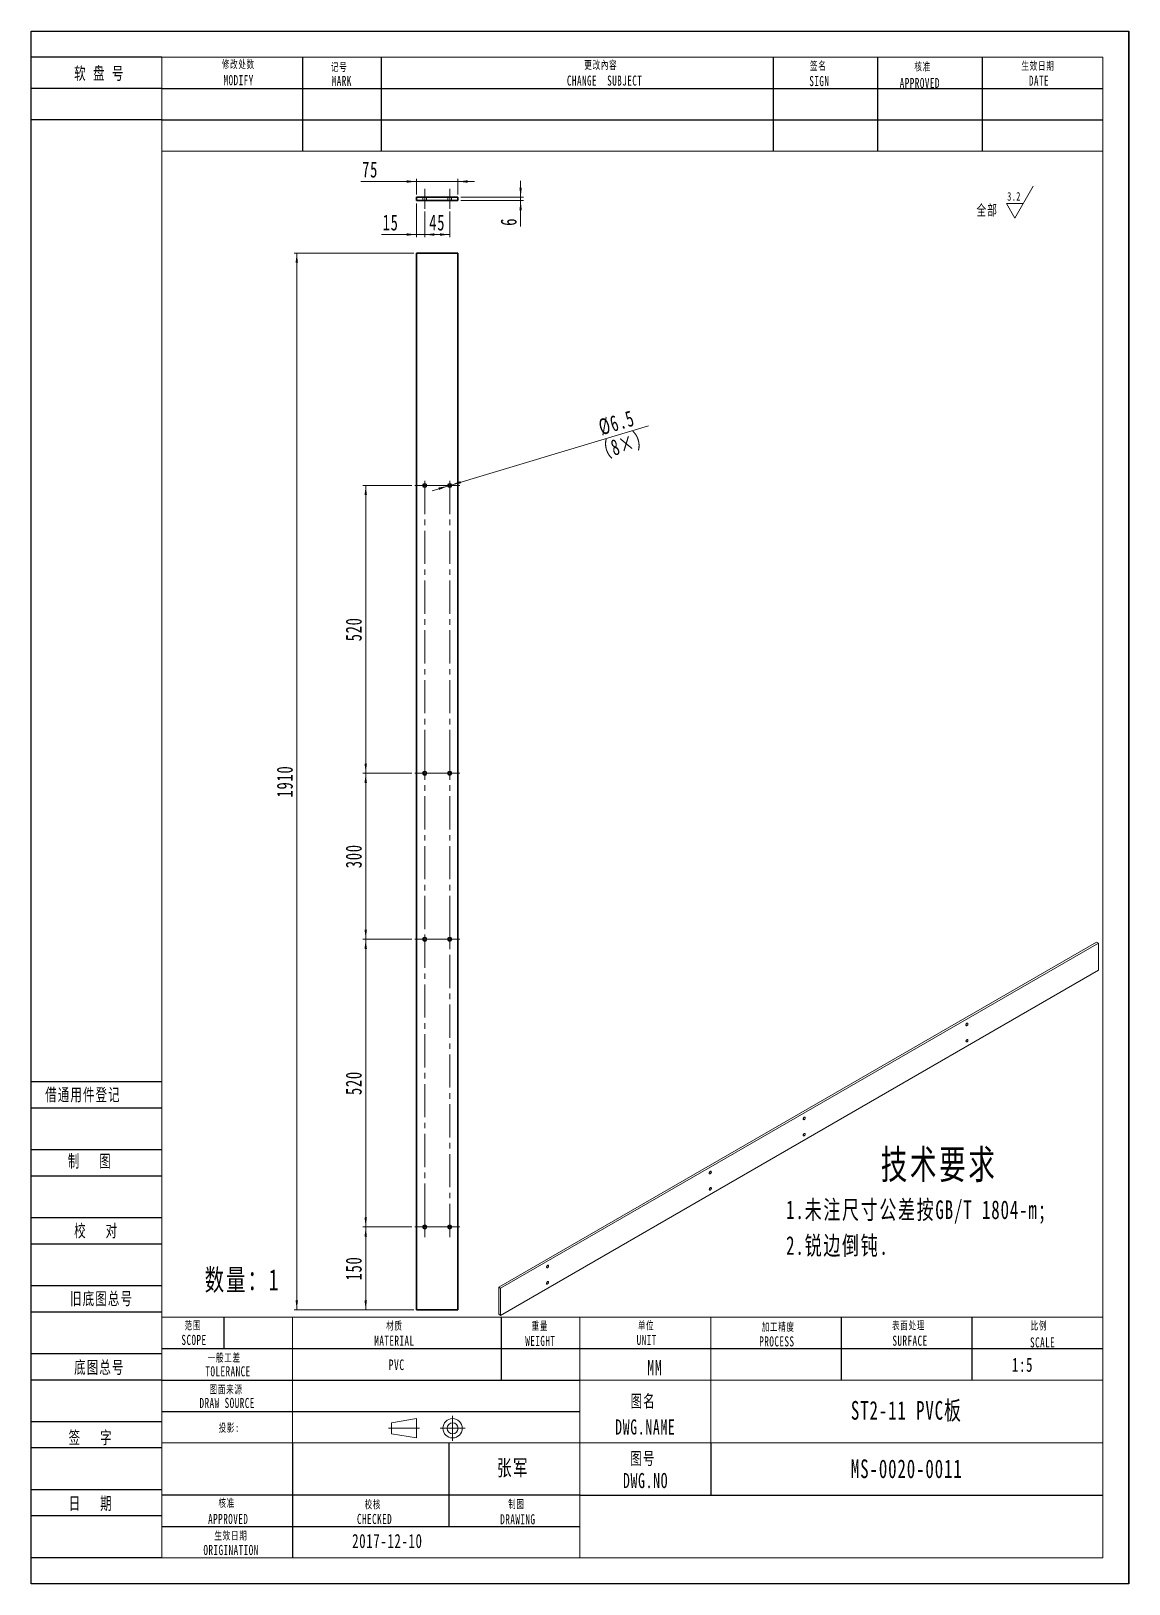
# Model space of a CAD drawing. Header units: millimetres. Extents: x 0 to 7581, y 0 to 561.
# Drawn here: x 3524 to 3920, y 0 to 561 of the extents above; entities that cross this region are included whole.
import ezdxf

# ---------------------------------------------------------------- set-up
doc = ezdxf.new("R2010")
doc.units = ezdxf.units.MM
doc.linetypes.add('点画线', pattern=[18, 12, -2, 2, -2])
doc.linetypes.add('虚线', pattern=[2, 1, -1])
doc.layers.get('0').update_dxf_attribs({"lineweight": 35})
for name, color, linetype, lineweight in [('ACAD0', 7, 'Continuous', 0), ('ACADA-定位3-标高', 171, 'Continuous', 0), ('ACADA-构件3-柱砼', 9, 'Continuous', 0), ('ACADA-构件8-屋面', 7, 'Continuous', 0), ('EB0', 7, 'Continuous', 35), ('中心线层', 1, '点画线', 18), ('尺寸线层', 3, 'Continuous', 18), ('虚线层', 6, '虚线', 18)]:
    doc.layers.add(name, color=color, linetype=linetype, lineweight=lineweight)
doc.styles.add('标准', font='', dxfattribs={"width": 0.667})
doc.styles.get('标准').set_extended_font_data('宋体')
doc.dimstyles.new('标准', dxfattribs={"dimtxt": 5.779688, "dimasz": 3.5, "dimexe": 1, "dimexo": 1, "dimgap": 1.209086, "dimtad": 1, "dimdsep": 46, "dimtxsty": '标准', "dimblk": '_CAXARROW', "dimcen": 0, "dimdle": 6, "dimazin": 2, "dimtfac": 0.707107, "dimtdec": 3, "dimtmove": 0, "dimatfit": 3, "dimfxl": 1, "dimfrac": 2, "dimtolj": 1, "dimlwd": 18, "dimarcsym": 0})

# ---------------------------------------------------------------- blocks, each defined once
blk = doc.blocks.new('*X18')
at = {"layer": '尺寸线层', "linetype": 'Continuous', "lineweight": 18}
for p, q in [((6.49, -1.41), (13.14, 10.09)), ((3.48, 3.82), (9.51, 3.82)), ((6.49, -1.41), (3.48, 3.82))]:
    blk.add_line(p, q, dxfattribs=at)
at = {"layer": '尺寸线层', "linetype": 'Continuous', "lineweight": 18, "line_spacing_factor": 1.15057, "style": '标准'}
for s, insert, char_height, width, attachment_point in [('\\T1.1;3.2', (8.68, 6.41), 3.116, 6.8178, 6), ('\\T1.1;全部', (-3.47, 1.27), 3.853, 17.1639, 5)]:
    blk.add_mtext(s, dxfattribs=dict(at, insert=insert, char_height=char_height, width=width, attachment_point=attachment_point))
blk = doc.blocks.new('*X184')
at = {"layer": '尺寸线层', "linetype": 'Continuous', "lineweight": 18}
for points in [[(-42.62, 188), (-42.18, 184.5), (-43.05, 184.5)], [(-42.62, -194), (-42.18, -190.5), (-43.05, -190.5)]]:
    blk.add_hatch(color=0, dxfattribs=at).paths.add_polyline_path(points, flags=0)
at = {"layer": '尺寸线层', "color": 0, "linetype": 'Continuous', "lineweight": 18}
for p, q in [((-0.35, 188), (-43.62, 188)), ((-42.62, 188), (-42.62, -194)), ((-0.35, -194), (-43.62, -194))]:
    blk.add_line(p, q, dxfattribs=at)
at = {"layer": '尺寸线层', "color": 0, "linetype": 'Continuous', "lineweight": 18, "insert": (-46.93, -3), "char_height": 5.78, "width": 17.2642, "attachment_point": 5, "rotation": 90, "line_spacing_factor": 1.15057, "style": '标准'}
blk.add_mtext('\\T1.1;1910', dxfattribs=at)
blk = doc.blocks.new('_CAXARROW')
blk.add_hatch(color=0).paths.add_polyline_path([(0, 0), (-1, 0.125), (-1, -0.125)], flags=0)
blk = doc.blocks.new('*X185')
at = {"layer": '尺寸线层', "linetype": 'Continuous', "lineweight": 18}
for points in [[(-17.7, -164), (-17.26, -167.5), (-18.13, -167.5)], [(-17.7, -194), (-17.26, -190.5), (-18.13, -190.5)]]:
    blk.add_hatch(color=0, dxfattribs=at).paths.add_polyline_path(points, flags=0)
at = {"layer": '尺寸线层', "color": 0, "linetype": 'Continuous', "lineweight": 18}
for p, q in [((-1, -164), (-18.7, -164)), ((-17.7, -164), (-17.7, -194)), ((-0.35, -194), (-18.7, -194))]:
    blk.add_line(p, q, dxfattribs=at)
at = {"layer": '尺寸线层', "color": 0, "linetype": 'Continuous', "lineweight": 18, "insert": (-22.01, -179), "char_height": 5.78, "width": 12.7409, "attachment_point": 5, "rotation": 90, "line_spacing_factor": 1.15057, "style": '标准'}
blk.add_mtext('\\T1.1;150', dxfattribs=at)
blk = doc.blocks.new('*X186')
at = {"layer": '尺寸线层', "linetype": 'Continuous', "lineweight": 18}
for points in [[(-17.7, -60), (-18.13, -63.5), (-17.26, -63.5)], [(-17.7, -164), (-18.13, -160.5), (-17.26, -160.5)]]:
    blk.add_hatch(color=0, dxfattribs=at).paths.add_polyline_path(points, flags=0)
at = {"layer": '尺寸线层', "color": 0, "linetype": 'Continuous', "lineweight": 18}
for p, q in [((-1, -60), (-18.7, -60)), ((-17.7, -164), (-17.7, -60)), ((-1, -164), (-18.7, -164))]:
    blk.add_line(p, q, dxfattribs=at)
at = {"layer": '尺寸线层', "color": 0, "linetype": 'Continuous', "lineweight": 18, "insert": (-22.01, -112), "char_height": 5.78, "width": 12.7409, "attachment_point": 5, "rotation": 90, "line_spacing_factor": 1.15057, "style": '标准'}
blk.add_mtext('\\T1.1;520', dxfattribs=at)
blk = doc.blocks.new('*X187')
at = {"layer": '尺寸线层', "linetype": 'Continuous', "lineweight": 18}
for points in [[(3.65, 194.7), (7.15, 195.14), (7.15, 194.26)], [(12.65, 194.7), (9.15, 195.14), (9.15, 194.26)]]:
    blk.add_hatch(color=0, dxfattribs=at).paths.add_polyline_path(points, flags=0)
at = {"layer": '尺寸线层', "color": 0, "linetype": 'Continuous', "lineweight": 18}
for p, q in [((3.65, 202.97), (3.65, 193.7)), ((12.65, 202.97), (12.65, 193.7)), ((3.65, 194.7), (12.65, 194.7))]:
    blk.add_line(p, q, dxfattribs=at)
at = {"layer": '尺寸线层', "color": 0, "linetype": 'Continuous', "lineweight": 18, "insert": (8.15, 199.01), "char_height": 5.78, "width": 8.1213, "attachment_point": 5, "line_spacing_factor": 1.15057, "style": '标准'}
blk.add_mtext('\\T1.1;45', dxfattribs=at)
blk = doc.blocks.new('*X188')
at = {"layer": '尺寸线层', "linetype": 'Continuous', "lineweight": 18}
for points in [[(0.65, 194.7), (-2.85, 194.26), (-2.85, 195.14)], [(3.65, 194.7), (7.15, 194.26), (7.15, 195.14)]]:
    blk.add_hatch(color=0, dxfattribs=at).paths.add_polyline_path(points, flags=0)
at = {"layer": '尺寸线层', "color": 0, "linetype": 'Continuous', "lineweight": 18}
for p, q in [((0.65, 205.97), (0.65, 193.7)), ((3.65, 202.97), (3.65, 193.7)), ((9.65, 194.7), (-12.03, 194.7))]:
    blk.add_line(p, q, dxfattribs=at)
at = {"layer": '尺寸线层', "color": 0, "linetype": 'Continuous', "lineweight": 18, "insert": (-8.69, 199.01), "char_height": 5.78, "width": 8.1213, "attachment_point": 5, "line_spacing_factor": 1.15057, "style": '标准'}
blk.add_mtext('\\T1.1;15', dxfattribs=at)
blk = doc.blocks.new('*X189')
at = {"layer": '尺寸线层', "linetype": 'Continuous', "lineweight": 18}
for points in [[(0.65, 213.86), (-2.85, 214.3), (-2.85, 213.42)], [(15.65, 213.86), (19.15, 214.3), (19.15, 213.42)]]:
    blk.add_hatch(color=0, dxfattribs=at).paths.add_polyline_path(points, flags=0)
at = {"layer": '尺寸线层', "color": 0, "linetype": 'Continuous', "lineweight": 18}
for p, q in [((-19.45, 213.86), (21.65, 213.86)), ((0.65, 209.17), (0.65, 214.86)), ((15.65, 209.17), (15.65, 214.86))]:
    blk.add_line(p, q, dxfattribs=at)
at = {"layer": '尺寸线层', "color": 0, "linetype": 'Continuous', "lineweight": 18, "insert": (-16.11, 218.17), "char_height": 5.78, "width": 8.1213, "attachment_point": 5, "line_spacing_factor": 1.15057, "style": '标准'}
blk.add_mtext('\\T1.1;75', dxfattribs=at)
blk = doc.blocks.new('*X190')
at = {"layer": '尺寸线层', "linetype": 'Continuous', "lineweight": 18}
for points in [[(38.3, 208.17), (38.74, 211.67), (37.86, 211.67)], [(38.3, 206.97), (38.74, 203.47), (37.86, 203.47)]]:
    blk.add_hatch(color=0, dxfattribs=at).paths.add_polyline_path(points, flags=0)
at = {"layer": '尺寸线层', "color": 0, "linetype": 'Continuous', "lineweight": 18}
for p, q in [((38.3, 214.17), (38.3, 197.63)), ((16.65, 208.17), (39.3, 208.17)), ((16.65, 206.97), (39.3, 206.97))]:
    blk.add_line(p, q, dxfattribs=at)
at = {"layer": '尺寸线层', "color": 0, "linetype": 'Continuous', "lineweight": 18, "insert": (33.99, 199.3), "char_height": 5.78, "width": 3.6623, "attachment_point": 5, "rotation": 90, "line_spacing_factor": 1.15057, "style": '标准'}
blk.add_mtext('\\T1.1;6', dxfattribs=at)
blk = doc.blocks.new('*X191')
at = {"layer": '尺寸线层', "linetype": 'Continuous', "lineweight": 18}
for points in [[(-17.7, 0), (-17.26, -3.5), (-18.13, -3.5)], [(-17.7, -60), (-17.26, -56.5), (-18.13, -56.5)]]:
    blk.add_hatch(color=0, dxfattribs=at).paths.add_polyline_path(points, flags=0)
at = {"layer": '尺寸线层', "color": 0, "linetype": 'Continuous', "lineweight": 18}
for p, q in [((-1, 0), (-18.7, 0)), ((-17.7, 0), (-17.7, -60)), ((-1, -60), (-18.7, -60))]:
    blk.add_line(p, q, dxfattribs=at)
at = {"layer": '尺寸线层', "color": 0, "linetype": 'Continuous', "lineweight": 18, "insert": (-22.01, -30), "char_height": 5.78, "width": 12.7409, "attachment_point": 5, "rotation": 90, "line_spacing_factor": 1.15057, "style": '标准'}
blk.add_mtext('\\T1.1;300', dxfattribs=at)
blk = doc.blocks.new('*X192')
at = {"layer": '尺寸线层', "linetype": 'Continuous', "lineweight": 18}
for points in [[(-17.7, 104), (-17.26, 100.5), (-18.13, 100.5)], [(-17.7, 0), (-17.26, 3.5), (-18.13, 3.5)]]:
    blk.add_hatch(color=0, dxfattribs=at).paths.add_polyline_path(points, flags=0)
at = {"layer": '尺寸线层', "color": 0, "linetype": 'Continuous', "lineweight": 18}
for p, q in [((-1, 104), (-18.7, 104)), ((-17.7, 104), (-17.7, 0)), ((-1, 0), (-18.7, 0))]:
    blk.add_line(p, q, dxfattribs=at)
at = {"layer": '尺寸线层', "color": 0, "linetype": 'Continuous', "lineweight": 18, "insert": (-22.01, 52), "char_height": 5.78, "width": 12.7409, "attachment_point": 5, "rotation": 90, "line_spacing_factor": 1.15057, "style": '标准'}
blk.add_mtext('\\T1.1;520', dxfattribs=at)
blk = doc.blocks.new('*X193')
at = {"layer": '尺寸线层', "linetype": 'Continuous', "lineweight": 18}
for points in [[(12.03, 103.81), (8.8, 102.39), (8.55, 103.23)], [(13.27, 104.19), (16.75, 104.77), (16.5, 105.61)]]:
    blk.add_hatch(color=0, dxfattribs=at).paths.add_polyline_path(points, flags=0)
at = {"layer": '尺寸线层', "color": 0, "linetype": 'Continuous', "lineweight": 18}
blk.add_line((84.55, 125.58), (6.28, 102.09), dxfattribs=at)
at = {"layer": '尺寸线层', "color": 0, "linetype": 'Continuous', "lineweight": 18, "attachment_point": 5, "rotation": 16.7076, "line_spacing_factor": 1.15057, "style": '标准'}
for s, insert, char_height, width in [('\\T1.1;%%C6.5', (72.97, 126.61), 5.7797, 19.7701), ('\\T1.1;（8×）', (75.45, 118.35), 5.78, 28.3235)]:
    blk.add_mtext(s, dxfattribs=dict(at, insert=insert, char_height=char_height, width=width))
blk = doc.blocks.new('*X183')
at = {"layer": 'EB0'}
for p, q in [((0.65, 208.17), (0.65, 206.97)), ((0.65, 208.17), (15.65, 208.17)), ((15.65, 208.17), (15.65, 206.97)), ((0.65, 206.97), (15.65, 206.97)), ((15.65, 188), (0.65, 188)), ((0.65, 188), (0.65, -194)), ((15.65, -194), (15.65, 188)), ((0.65, -194), (15.65, -194))]:
    blk.add_line(p, q, dxfattribs=at)
for centre in [(3.65, 104), (12.65, 104), (3.65, 0), (12.65, 0), (3.65, -60), (12.65, -60), (3.65, -164), (12.65, -164)]:
    blk.add_circle(centre, 0.65, dxfattribs=at)
at = {"layer": '中心线层', "linetype": '点画线', "lineweight": 18}
for p, q in [((3.65, 211.17), (3.65, 203.97)), ((12.65, 203.97), (12.65, 211.17)), ((3.65, 3.65), (3.65, 107.65)), ((12.65, 3.65), (12.65, 107.65)), ((0, 104), (7.3, 104)), ((7.3, 104), (16.3, 104)), ((0, 0), (7.3, 0)), ((3.65, -56.35), (3.65, 3.65)), ((7.3, 0), (16.3, 0)), ((12.65, -56.35), (12.65, 3.65)), ((0, -60), (7.3, -60)), ((3.65, -160.35), (3.65, -56.35)), ((7.3, -60), (16.3, -60)), ((12.65, -63.65), (12.65, -56.35)), ((12.65, -167.65), (12.65, -63.65)), ((3.65, -167.65), (3.65, -160.35)), ((0, -164), (7.3, -164)), ((7.3, -164), (16.3, -164))]:
    blk.add_line(p, q, dxfattribs=at)
at = {"layer": '虚线层', "color": 6, "linetype": '虚线', "lineweight": 18}
for p, q in [((3, 208.17), (3, 206.97)), ((4.3, 206.97), (4.3, 208.17)), ((12, 208.17), (12, 206.97)), ((13.3, 206.97), (13.3, 208.17))]:
    blk.add_line(p, q, dxfattribs=at)
at = {"layer": '尺寸线层'}
for base, p1, p2, text, picture, middle in [((15.65, 213.861), (0.65, 208.17), (15.65, 208.17), '75', '*X189', (-16.113, 213.861)), ((0.65, 194.7), (3.65, 203.97), (0.65, 206.97), '15', '*X188', (-8.691, 194.7)), ((12.65, 194.7), (3.65, 203.97), (12.65, 203.97), '45', '*X187', (8.15, 194.7))]:
    dim = blk.add_linear_dim(base=base, p1=p1, p2=p2, text=text, dimstyle='标准', override={"dimsah": 1, "dimtfill": 1}, dxfattribs=at)
    dim.commit()
    dim.dimension.update_dxf_attribs({"geometry": picture, "text_midpoint": middle})
for base, p1, p2, text, picture, middle in [((38.302, 206.97), (15.65, 208.17), (15.65, 206.97), '6', '*X190', (38.302, 199.3)), ((-42.616, -194), (0.65, 188), (0.65, -194), '1910', '*X184', (-42.616, -3)), ((-17.696, 0), (0, 104), (0, 0), '520', '*X192', (-17.696, 52)), ((-17.696, -60), (0, 0), (0, -60), '300', '*X191', (-17.696, -30)), ((-17.696, -60), (0, -164), (0, -60), '520', '*X186', (-17.696, -112)), ((-17.696, -194), (0, -164), (0.65, -194), '150', '*X185', (-17.696, -179))]:
    dim = blk.add_linear_dim(base=base, p1=p1, p2=p2, angle=90, text=text, dimstyle='标准', override={"dimsah": 1, "dimtfill": 1}, dxfattribs=at)
    dim.commit()
    dim.dimension.update_dxf_attribs({"geometry": picture, "text_midpoint": middle})
dim = blk.add_diameter_dim_2p(p1=(12.027, 103.813), p2=(13.273, 104.187), text='%%C6.5', dimstyle='标准', override={"dimpost": '%%C<>\\X（8×）', "dimsah": 1, "dimtmove": 2, "dimtfill": 1}, dxfattribs=at)
dim.commit()
dim.dimension.update_dxf_attribs({"geometry": '*X193', "text_midpoint": (74.214, 122.479), "dimtype": 163})

msp = doc.modelspace()

# ---------------------------------------------------------------- linework, layer by layer
at = {"layer": 'ACAD0', "linetype": 'Continuous', "lineweight": 0}
for p, q in [((3570.828, 551.825), (3910.995, 551.825)), ((3570.828, 9.449), (3570.828, 551.825)), ((3910.995, 551.825), (3910.995, 9.449)), ((3570.828, 517.809), (3910.995, 517.809)), ((3570.828, 96.38), (3910.995, 96.38)), ((3618.074, 51.025), (3618.074, 96.38)), ((3722.013, 9.449), (3722.013, 96.38)), ((3769.259, 51.025), (3769.259, 96.38)), ((3722.013, 73.703), (3910.995, 73.703)), ((3570.828, 51.025), (3910.995, 51.025)), ((3570.828, 9.449), (3910.995, 9.449))]:
    msp.add_line(p, q, dxfattribs=at)
at = {"layer": 'ACAD0', "color": 7, "linetype": 'Continuous', "lineweight": 15}
for p, q in [((3908.736, 232.015), (3692.645, 107.267)), ((3909.415, 231.623), (3693.323, 106.876)), ((3909.415, 231.623), (3908.736, 232.015)), ((3909.415, 221.824), (3909.415, 231.623)), ((3693.323, 97.077), (3909.415, 221.824)), ((3692.645, 107.267), (3692.645, 97.469)), ((3693.323, 106.876), (3692.645, 107.267)), ((3693.323, 106.876), (3693.323, 97.077)), ((3693.323, 97.077), (3692.645, 97.469))]:
    msp.add_line(p, q, dxfattribs=at)
for points in [[(3862.265, 202.444), (3862.245, 202.57), (3862.188, 202.66), (3862.099, 202.703), (3861.988, 202.695), (3861.867, 202.637), (3861.75, 202.535), (3861.649, 202.4), (3861.574, 202.247), (3861.535, 202.092), (3861.535, 201.952), (3861.574, 201.843), (3861.649, 201.776), (3861.75, 201.758), (3861.867, 201.791), (3861.988, 201.872), (3862.099, 201.992), (3862.188, 202.138), (3862.245, 202.295), (3862.265, 202.444)], [(3861.53, 196.14), (3861.55, 196.014), (3861.607, 195.924), (3861.697, 195.881), (3861.807, 195.889), (3861.928, 195.947), (3862.045, 196.049), (3862.147, 196.184), (3862.221, 196.337), (3862.26, 196.492), (3862.26, 196.632), (3862.221, 196.741), (3862.147, 196.809), (3862.045, 196.827), (3861.928, 196.793), (3861.807, 196.712), (3861.697, 196.592), (3861.607, 196.446), (3861.55, 196.29), (3861.53, 196.14)], [(3803.434, 168.481), (3803.414, 168.608), (3803.357, 168.697), (3803.267, 168.741), (3803.157, 168.733), (3803.036, 168.675), (3802.919, 168.573), (3802.817, 168.438), (3802.743, 168.285), (3802.704, 168.13), (3802.704, 167.99), (3802.743, 167.88), (3802.817, 167.813), (3802.919, 167.795), (3803.036, 167.828), (3803.157, 167.91), (3803.267, 168.03), (3803.357, 168.176), (3803.414, 168.332), (3803.434, 168.481)], [(3802.699, 162.178), (3802.719, 162.051), (3802.776, 161.962), (3802.865, 161.918), (3802.976, 161.926), (3803.097, 161.984), (3803.214, 162.086), (3803.315, 162.221), (3803.39, 162.375), (3803.429, 162.53), (3803.429, 162.669), (3803.39, 162.779), (3803.315, 162.846), (3803.214, 162.864), (3803.097, 162.831), (3802.976, 162.75), (3802.865, 162.629), (3802.776, 162.483), (3802.719, 162.327), (3802.699, 162.178)], [(3769.493, 148.888), (3769.473, 149.014), (3769.415, 149.104), (3769.326, 149.147), (3769.215, 149.139), (3769.095, 149.081), (3768.978, 148.979), (3768.876, 148.844), (3768.802, 148.691), (3768.763, 148.536), (3768.763, 148.396), (3768.802, 148.287), (3768.876, 148.219), (3768.978, 148.201), (3769.095, 148.235), (3769.215, 148.316), (3769.326, 148.436), (3769.415, 148.582), (3769.473, 148.738), (3769.493, 148.888)], [(3768.758, 142.584), (3768.777, 142.458), (3768.835, 142.368), (3768.924, 142.325), (3769.035, 142.333), (3769.156, 142.391), (3769.273, 142.493), (3769.374, 142.628), (3769.449, 142.781), (3769.488, 142.936), (3769.488, 143.076), (3769.449, 143.185), (3769.374, 143.252), (3769.273, 143.27), (3769.156, 143.237), (3769.035, 143.156), (3768.924, 143.036), (3768.835, 142.89), (3768.777, 142.733), (3768.758, 142.584)], [(3710.662, 114.925), (3710.642, 115.051), (3710.584, 115.141), (3710.495, 115.184), (3710.384, 115.176), (3710.264, 115.118), (3710.146, 115.016), (3710.045, 114.881), (3709.971, 114.728), (3709.931, 114.573), (3709.931, 114.434), (3709.971, 114.324), (3710.045, 114.257), (3710.146, 114.239), (3710.264, 114.272), (3710.384, 114.353), (3710.495, 114.473), (3710.584, 114.619), (3710.642, 114.776), (3710.662, 114.925)], [(3709.926, 108.621), (3709.946, 108.495), (3710.004, 108.405), (3710.093, 108.362), (3710.204, 108.37), (3710.324, 108.428), (3710.442, 108.53), (3710.543, 108.665), (3710.617, 108.818), (3710.657, 108.973), (3710.657, 109.113), (3710.617, 109.222), (3710.543, 109.29), (3710.442, 109.308), (3710.324, 109.274), (3710.204, 109.193), (3710.093, 109.073), (3710.004, 108.927), (3709.946, 108.771), (3709.926, 108.621)]]:
    msp.add_lwpolyline(points, dxfattribs=at)
at = {"layer": 'ACADA-构件3-柱砼', "linetype": 'ByBlock', "lineweight": -2, "ltscale": 0.2}
for p, q in [((3523.583, 561.274), (3920.444, 561.274)), ((3523.583, 0), (3523.583, 561.274)), ((3920.444, 561.274), (3920.444, 0)), ((3920.444, 0), (3920.444, 561.274)), ((3570.828, 551.825), (3523.583, 551.825)), ((3621.853, 517.809), (3621.853, 551.825)), ((3650.201, 517.809), (3650.201, 551.825)), ((3791.936, 517.809), (3791.936, 551.825)), ((3829.733, 517.809), (3829.733, 551.825)), ((3867.529, 517.809), (3867.529, 551.825)), ((3570.828, 540.486), (3523.583, 540.486)), ((3570.828, 540.486), (3910.995, 540.486)), ((3570.828, 529.148), (3523.583, 529.148)), ((3570.828, 529.148), (3910.995, 529.148)), ((3570.828, 181.422), (3523.583, 181.422)), ((3570.828, 171.973), (3523.583, 171.973)), ((3570.828, 156.854), (3523.583, 156.854)), ((3570.828, 147.405), (3523.583, 147.405)), ((3570.828, 132.287), (3523.583, 132.287)), ((3570.828, 122.838), (3523.583, 122.838)), ((3570.828, 107.719), (3523.583, 107.719)), ((3570.828, 98.27), (3523.583, 98.27)), ((3593.245, 96.401), (3593.245, 85.042)), ((3693.666, 73.703), (3693.666, 96.38)), ((3816.504, 73.703), (3816.504, 96.38)), ((3863.749, 73.703), (3863.749, 96.38)), ((3570.828, 85.042), (3910.995, 85.042)), ((3570.828, 83.152), (3523.583, 83.152)), ((3570.828, 73.703), (3523.583, 73.703)), ((3570.828, 73.703), (3722.013, 73.703)), ((3570.828, 62.364), (3722.013, 62.364)), ((3570.828, 58.584), (3523.583, 58.584)), ((3618.074, 51.025), (3618.074, 9.449)), ((3674.768, 20.788), (3674.768, 51.025)), ((3769.259, 51.025), (3769.259, 32.127)), ((3570.828, 49.135), (3523.583, 49.135)), ((3570.828, 34.017), (3523.583, 34.017)), ((3722.013, 32.127), (3570.828, 32.127)), ((3722.013, 32.127), (3910.995, 32.127)), ((3570.828, 24.568), (3523.583, 24.568)), ((3570.828, 20.788), (3722.013, 20.788)), ((3570.828, 9.449), (3523.583, 9.449)), ((3920.444, 0), (3523.583, 0))]:
    msp.add_line(p, q, dxfattribs=at)
at = {"layer": 'ACADA-构件8-屋面', "linetype": 'Continuous', "lineweight": 18}
for p, q in [((3652.79, 56.261), (3664.019, 56.261)), ((3653.852, 58.243), (3662.957, 59.748)), ((3653.852, 58.243), (3653.852, 54.28)), ((3662.957, 59.748), (3662.957, 52.775)), ((3671.411, 56.261), (3680.507, 56.261)), ((3675.959, 51.713), (3675.959, 60.81)), ((3653.852, 54.28), (3662.957, 52.775))]:
    msp.add_line(p, q, dxfattribs=at)
for radius in [3.487, 1.981]:
    msp.add_circle((3675.959, 56.261), radius, dxfattribs=at)

# ---------------------------------------------------------------- block references
at = {"layer": 'ACAD0'}
msp.add_blockref('*X18', (3872.656, 495.092), dxfattribs=at)
at = {"layer": 'EB0'}
msp.add_blockref('*X183', (3662.252, 293.029), dxfattribs=at)

# ---------------------------------------------------------------- texts
at = {"layer": 'ACADA-定位3-标高', "linetype": 'Continuous', "lineweight": 18, "line_spacing_factor": 1.15057, "style": '标准'}
for s, insert, char_height, width, attachment_point in [('\\T1.1;数量：1', (3586.355, 105.214), 7.7146, 38.95265, 7), ('\\T1.1;1:5', (3878.168, 76.59), 5.0967, 11.1504, 7), ('\\T1.1;ST2-11 PVC板', (3840.127, 62.364), 6.74297, 141.73595, 5), ('\\T1.1;MS-0020-0011', (3840.127, 41.576), 6.74297, 141.73595, 5), ('\\T1.1;2017-12-10', (3639.663, 12.895), 5.09884, 39.173, 7)]:
    msp.add_mtext(s, dxfattribs=dict(at, insert=insert, char_height=char_height, width=width, attachment_point=attachment_point))
at = {"layer": 'ACADA-构件8-屋面', "linetype": 'Continuous', "lineweight": 18, "line_spacing_factor": 1.15057, "style": '标准'}
for s, insert, char_height, width, attachment_point in [('\\T1.1;修改处数', (3598.51, 549.114), 2.9127, 20.72747, 5), ('\\T1.1;记号', (3634.986, 548.116), 2.9127, 14.51074, 5), ('\\T1.1;更改內容', (3729.556, 548.856), 2.9127, 39.39579, 5), ('\\T1.1;签名', (3808.152, 548.521), 2.9127, 14.51074, 5), ('\\T1.1;核准', (3845.881, 548.266), 2.9127, 18.65925, 5), ('\\T1.1;生效日期', (3887.559, 548.518), 2.9127, 16.57895, 5), ('\\T1.1;软 盘 号', (3539.166, 548.285), 4.55105, 24.99156, 1), ('\\T1.1;MODIFY', (3598.613, 543.49), 3.64084, 16.59104, 5), ('\\T1.1;MARK', (3635.895, 543.267), 3.6408, 12.44253, 5), ('\\T1.1;CHANGE  SUBJECT', (3730.911, 543.344), 3.64084, 35.25937, 5), ('\\T1.1;SIGN', (3808.537, 543.177), 3.6408, 12.44253, 5), ('\\T1.1;DATE', (3887.927, 543.344), 3.6408, 12.44253, 5), ('\\T1.1;APPROVED', (3844.847, 542.467), 3.64084, 16.59104, 5), ('\\T1.1;借通用件登记', (3528.679, 179.11), 4.55105, 42.94074, 1), ('\\T1.1;制   图', (3536.874, 155.128), 4.55105, 24.99156, 1), ('\\T1.1;校   对', (3539.166, 129.942), 4.55105, 24.99156, 1), ('\\T1.1;旧底图总号', (3537.701, 105.419), 4.55105, 71.28793, 1), ('\\T1.1;SCOPE', (3582.48, 88.179), 3.64084, 10.49631, 5), ('\\T1.1;范围', (3582.085, 93.271), 2.9127, 9.1903, 5), ('\\T1.1;材质', (3654.928, 93.143), 2.9127, 15.00191, 5), ('\\T1.1;重量', (3707.508, 93.156), 2.9127, 16.93912, 5), ('\\T1.1;UNIT', (3746.113, 88.156), 3.6408, 11.00889, 5), ('\\T1.1;单位', (3745.891, 93.24), 2.9127, 13.06471, 5), ('\\T1.1;加工精度', (3793.658, 92.758), 2.9127, 18.38439, 5), ('\\T1.1;表面处理', (3840.794, 93.309), 2.9127, 18.38439, 5), ('\\T1.1;比例', (3887.896, 93.184), 2.9127, 16.69126, 5), ('\\T1.1;MATERIAL', (3654.935, 87.895), 3.64084, 15.39209, 5), ('\\T1.1;WEIGHT', (3707.683, 87.823), 3.64084, 15.29033, 5), ('\\T1.1;PROCESS', (3793.179, 87.631), 3.64084, 14.67599, 5), ('\\T1.1;SURFACE', (3841.307, 87.889), 3.64084, 14.57424, 5), ('\\T1.1;SCALE', (3889.24, 87.266), 3.64084, 15.13391, 5), ('\\T1.1;底图总号', (3539.166, 80.562), 4.5511, 24.99156, 1), ('\\T1.1;TOLERANCE', (3594.791, 76.814), 3.64084, 18.44864, 5), ('\\T1.1;一般工差', (3593.405, 81.591), 2.9127, 20.32159, 5), ('\\T1.1;   MM', (3745, 78.184), 5.46126, 22.34339, 5), ('\\T1.1;图面来源', (3594.096, 70.151), 2.9127, 24.196, 5), ('\\T1.1;图名', (3744.867, 65.83), 4.5511, 13.78546, 5), ('\\T1.1;投影:', (3595.157, 56.283), 2.9127, 108.913, 5), ('\\T1.1;签   字', (3537.185, 55.194), 4.55105, 24.99156, 1), ('\\T1.1;张军', (3697.797, 41.665), 5.772, 75.59251, 5), ('\\T1.1;图号', (3744.735, 45.122), 4.5511, 22.50287, 5), ('\\T1.1;日   期', (3537.185, 31.382), 4.55105, 24.99156, 1), ('\\T1.1;核准', (3594.315, 29.074), 2.9127, 16.93912, 5), ('\\T1.1;校核', (3647.164, 28.576), 2.9127, 15.00191, 5), ('\\T1.1;制图', (3699.038, 28.702), 2.9127, 18.87632, 5), ('\\T1.1;APPROVED', (3594.854, 23.463), 3.64084, 17.02023, 5), ('\\T1.1;CHECKED', (3647.751, 23.463), 3.64084, 14.67599, 5), ('\\T1.1;DRAWING', (3699.551, 23.338), 3.64084, 14.1672, 5), ('\\T1.1;生效日期', (3595.848, 17.29), 2.9127, 24.196, 5), ('\\T1.1;ORIGINATION', (3595.884, 12.239), 3.64084, 20.5743, 5)]:
    msp.add_mtext(s, dxfattribs=dict(at, insert=insert, char_height=char_height, width=width, attachment_point=attachment_point))
at = {"layer": '尺寸线层', "linetype": 'Continuous', "lineweight": 18, "line_spacing_factor": 1.15057, "style": '标准'}
for s, insert, char_height, width, attachment_point in [('\\T1.1;技术要求', (3830.734, 156.922), 10.5373, 72.72313, 1), ('\\T1.1;1.未注尺寸公差按GB/T 1804-m;\\P2.锐边倒钝.', (3796.504, 138.634), 6.74297, 128.95196, 1), ('\\T1.1;PVC', (3655.73, 79.192), 3.8483, 40.53202, 5), ('\\T1.1;DRAW SOURCE', (3594.467, 65.389), 3.64084, 47.21285, 5), ('\\T1.1;DWG.NAME', (3745.636, 56.694), 5.46126, 47.24532, 5), ('\\T1.1;DWG.NO', (3745.735, 37.33), 5.46126, 47.44838, 5)]:
    msp.add_mtext(s, dxfattribs=dict(at, insert=insert, char_height=char_height, width=width, attachment_point=attachment_point))

doc.saveas('drawing.dxf')
